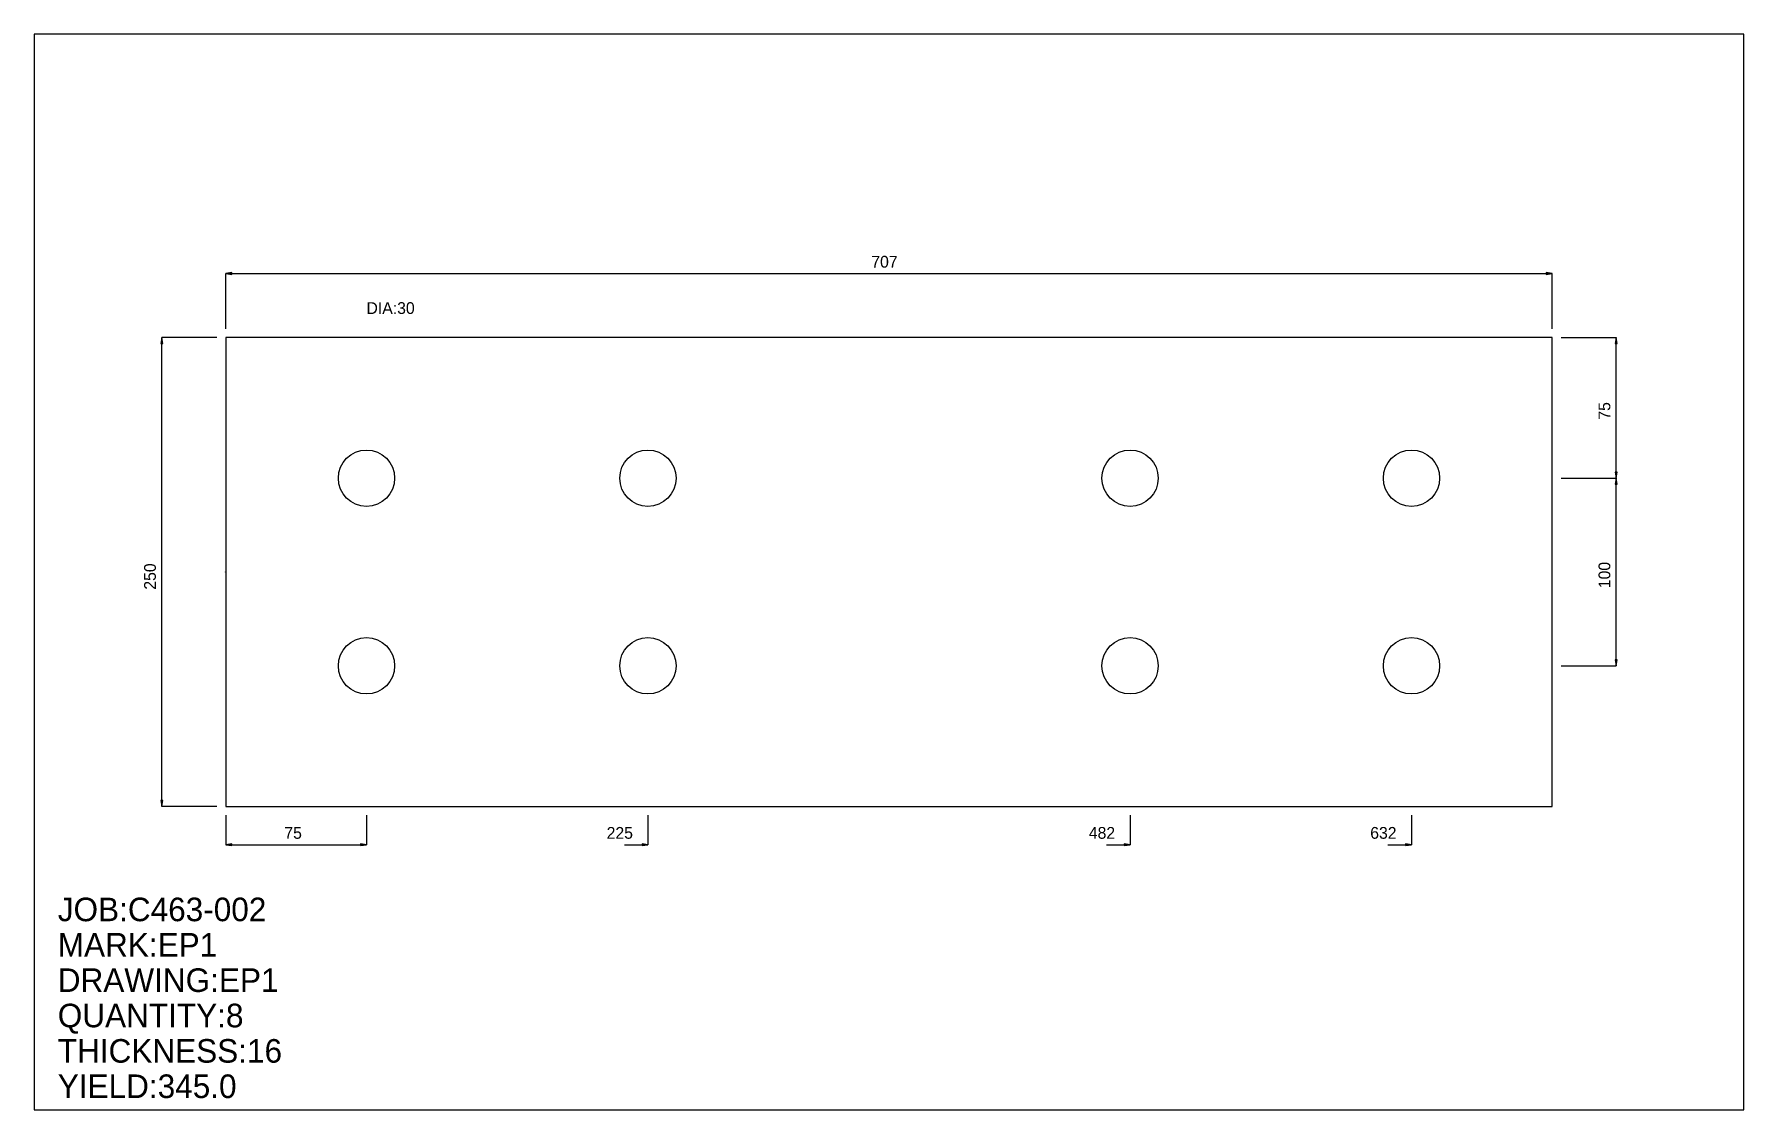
# Model space of a CAD drawing. Extents: x 0 to 911, y 0 to 573.
import ezdxf

# ---------------------------------------------------------------- set-up
doc = ezdxf.new("R2010")
doc.units = 0
doc.header["$LTSCALE"] = 0.125
for name, color, linetype in [('2', 7, 'CONTINUOUS'), ('3', 1, 'CONTINUOUS'), ('4', 1, 'CONTINUOUS'), ('5', 7, 'CONTINUOUS'), ('6', 4, 'CONTINUOUS')]:
    doc.layers.add(name, color=color, linetype=linetype)

# ---------------------------------------------------------------- blocks, each defined once
blk = doc.blocks.new('ARROW')
at = {"layer": '2', "linetype": 'CONTINUOUS'}
for p, q in [((0, 0), (-1, 0.166667)), ((-1, 0.166667), (-1, -0.166667)), ((-1, -0.166667), (0, 0))]:
    blk.add_line(p, q, dxfattribs=at)
blk = doc.blocks.new('PLATE')
at = {"layer": '3', "linetype": 'CONTINUOUS'}
for p, q in [((0, 0), (0, -250)), ((707, 0), (0, 0)), ((707, -250), (707, 0)), ((0, -250), (707, -250))]:
    blk.add_line(p, q, dxfattribs=at)
at = {"layer": '4', "linetype": 'CONTINUOUS'}
for centre in [(75, -75), (225, -75), (482, -75), (632, -75), (75, -175), (225, -175), (482, -175), (632, -175)]:
    blk.add_circle(centre, 15, dxfattribs=at)
at = {"layer": '5', "linetype": 'CONTINUOUS'}
for p, q in [((-0.1, -125), (0.1, -125)), ((0, -125.1), (0, -124.9))]:
    blk.add_line(p, q, dxfattribs=at)
blk.add_circle((0, -125), 0.1, dxfattribs=at)
at = {"layer": '6', "linetype": 'CONTINUOUS'}
for p, q in [((0, 4.713334), (0, 34.171669)), ((0, 34.12167), (707, 34.12167)), ((707, 4.713334), (707, 34.171669)), ((-4.713315, 0), (-34.17165, 0.000003)), ((-34.12167, -250), (-34.121651, 0.000003)), ((711.71332, 0), (741.17163, -0.000003)), ((741.12164, -75), (741.12164, -0.000003)), ((711.71332, -75), (741.17163, -75)), ((711.71332, -75), (741.17163, -75)), ((741.12164, -175), (741.12164, -75)), ((711.71332, -175), (741.17163, -175)), ((-4.713334, -250), (-34.171669, -250)), ((0, -254.71333), (0, -270.42444)), ((75, -254.71333), (75, -270.42444)), ((225, -254.71333), (225, -270.42444)), ((482, -254.71333), (482, -270.42444)), ((632, -254.71333), (632, -270.42444)), ((0, -270.37445), (75, -270.37445)), ((212.43111, -270.37445), (225, -270.37445)), ((469.43112, -270.37445), (482, -270.37445)), ((619.43109, -270.37445), (632, -270.37445))]:
    blk.add_line(p, q, dxfattribs=at)
at = {"layer": '6', "xscale": 3.142222, "yscale": 3.142222, "zscale": 3.142222}
for p, rotation in [((0, 34.12167), 180), ((-34.121651, 0.000003), 90), ((741.12164, -0.000003), 90), ((741.12164, -75), 270), ((741.12164, -75), 90), ((741.12164, -175), 270), ((-34.12167, -250), 270), ((0, -270.37445), 180)]:
    blk.add_blockref('ARROW', p, dxfattribs=dict(at, rotation=rotation))
for p in [(707, 34.12167), (75, -270.37445), (225, -270.37445), (482, -270.37445), (632, -270.37445)]:
    blk.add_blockref('ARROW', p, dxfattribs=at)
at = {"layer": '5'}
blk.add_text('ZERO', height=0.015, dxfattribs=at).set_placement((0, -125))
at = {"layer": '6'}
for s, p in [('707', (344.07333, 37.263893)), ('DIA:30', (75, 12.568889)), ('75', (31.215555, -267.23224)), ('225', (203.00444, -267.23224)), ('482', (460.00446, -267.23224)), ('632', (610.00446, -267.23224))]:
    blk.add_text(s, height=6.284, dxfattribs=at).set_placement(p)
for s, p in [('75', (737.97943, -43.784443)), ('250', (-37.263882, -134.42667)), ('100', (737.97943, -133.64111))]:
    blk.add_text(s, height=6.284, rotation=90, dxfattribs=at).set_placement(p)

msp = doc.modelspace()

# ---------------------------------------------------------------- linework, layer by layer
at = {"layer": '5', "linetype": 'CONTINUOUS'}
for p, q in [((911.24451, 573.45557), (0, 573.45557)), ((0, 573.45557), (0, 0)), ((911.24451, 0), (911.24451, 573.45557)), ((0, 0), (911.24451, 0))]:
    msp.add_line(p, q, dxfattribs=at)

# ---------------------------------------------------------------- block references
at = {"layer": '2'}
msp.add_blockref('PLATE', (102.12225, 411.72778), dxfattribs=at)

# ---------------------------------------------------------------- texts
at = {"layer": '5'}
for s, p in [('JOB:C463-002', (12.568889, 100.55111)), ('MARK:EP1', (12.568889, 81.697777)), ('DRAWING:EP1', (12.568889, 62.844444)), ('QUANTITY:8', (12.568889, 43.991112)), ('THICKNESS:16', (12.568889, 25.137777)), ('YIELD:345.0', (12.568889, 6.284444))]:
    msp.add_text(s, height=12.569, dxfattribs=at).set_placement(p)

doc.saveas('drawing.dxf')
